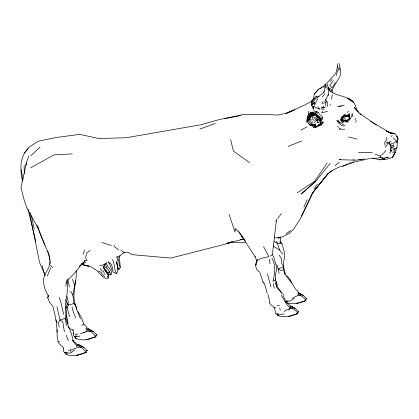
<?xml version="1.0" encoding="UTF-8"?>
<svg xmlns="http://www.w3.org/2000/svg" width="419" height="419" viewBox="0 0 419 419"><rect width="100%" height="100%" fill="white"/><g stroke="black" fill="none" stroke-linecap="round" stroke-linejoin="round"><path stroke-width="0.63" d="M313.653 109.778L313.161 108.526L313.166 106.745M24.134 165.4L24.318 173.581M50.044 264.075L50.076 261.519M347.89 119.551L346.791 120.384L344.282 120.604L342.988 121.201L340.176 119.41L342.574 118.535L343.276 117.446L343.135 116.163L343.894 114.963L345.497 114.46M322.918 121.295L323.159 122.442L318.906 124.448L317.487 125.999L316.167 126.763L315.533 125.972L314.433 126.638L313.223 125.103L312.443 125.653L311.265 125.679L310.547 125.202L308.787 120.389L308.918 114.565L309.636 113.287M57.141 332.801L56.382 322.148L54.92 314.831L52.935 306.389L49.589 302.303L47.803 297.946L48.457 295.044M337.525 64.243L337.033 69.795M307.52 119.185L307.562 117.975L307.939 117.886M30.178 212.868L30.084 215.209L39.601 262.676L45.116 275.032M290.493 281.259L284.7 274.136L283.506 269.637L283.516 261.833L284.69 257.203L284.459 252.568L281.982 243.654L280.353 241.559L280.012 242.261L281.982 243.654L277.504 243.245L274.115 241.48M337.368 67.868L337.473 66.129M338.358 68.166L338.238 69.963L336.64 73.383L336.227 75.556M65.903 285.905L66.228 281.285L67.878 278.735M270.323 256.103L272.402 254.59L276.488 219.614L275.896 221.326M314.187 102.252L313.972 104.085L314.538 105.195M66.569 325.636C64.317 318.676 67.234 311.359 65.511 304.157C66.563 296.893 68.177 289.718 67.045 282.301M63.473 347.922L63.279 349.519L63.788 351.766L65.39 352.882M280.012 242.261L280.678 237.395M25.988 165.589L26.339 163.049L28.932 155.784M81.124 264.096L91.085 266.861L96.784 270.47L102.713 276.655L105.572 278.363L108.301 278.043L108.683 275.351L104.064 269.276L103.53 267.013L105.337 263.74L102.226 265.19L99.539 265.787M319.252 113.203L316.612 111.281L315.313 112.35L316.403 112.8L316.612 111.281L313.684 111.025M86.911 350.598L87.252 350.792L83.999 347.524L78.5 344.381L78.437 344.79L83.91 347.382M88.163 329.093L88.226 328.679L93.725 331.827L96.978 335.09L96.637 334.901M298.092 292.923L298.15 292.509L303.649 295.657L306.907 298.92L306.567 298.731M75.708 280.269L72.822 295.039L73.98 303.513L75.797 305.451L76.871 309.934L80.417 318.754M351.525 117.247L352.154 113.423L353.028 116.765M298.501 311.746L298.841 311.94L295.584 308.672L290.084 305.53M389.476 153.454L392.09 150.327L390.77 150.96L391.414 147.294L389.157 142.151L386.894 142.533L387.261 145.005L385.244 147.326M342.684 117.907L342.574 118.535L341.998 116.671L349.352 114.371L349.195 113.193M314.156 103.09L313.972 104.085L314.339 102.273M83.407 332.665L86.33 331.46L86.66 329.748L91.174 331.691L95.972 336.583L89.53 338.903L83.255 340.024L76.211 338.809L74.792 337.243L74.666 336.452L75.441 336.242M312.145 104.137L311.794 105.949L312.192 104.022M312.967 99.921L314.549 93.798L318.587 89.247L321.195 88.063L321.954 86.969L325.422 86.948M328.171 95.705L328.706 93.023L328.805 89.189L328.412 87.262M331.502 99.099L332.403 94.647M119.902 255.616L119.42 257.915L120.3 267.238L119.054 269.386L117.341 268.658M320.231 122.887L320.236 120.798L319.147 119.782L317.083 119.478L317.356 116.749M26.339 163.049L21.018 187.565L24.276 200.492L26.957 208.091L38.464 228.659M56.874 331.948L57.387 329.596M398.05 138.94L396.693 136.337L398.05 138.94L397.018 142.837L397.118 141.978L397.207 146.64C395.714 150.264 394.871 154.051 392.472 157.334C387.151 159.492 380.745 160.744 375.199 158.691M317.293 98.077L313.983 98.303L314.313 101.047L311.904 100.79L311.301 103.509L311.982 104.556L312.574 103.655L311.904 100.79L316.445 96.024M306.415 122.406L309.002 111.077M308.656 114.858L308.326 115.45L308.892 115.592L310.673 114.476L310.898 112.444L312.495 112.135L313.37 112.695L312.888 113.758C309.411 115.057 315.119 112.077 315.795 114.078L314.915 115.162L314.318 113.298L312.836 112.664L312.495 112.135L311.333 112.229M79.977 335.886L78.892 336.457L74.488 336.347L73.754 335.687L73.241 333.44L73.503 332.487M47.803 297.946L48.216 295.625M396.212 148.625L396.369 148.064M257.256 259.057L256.308 265.107L255.344 264.719L257.062 260.534M323.866 92.353L325.16 87.571L325.238 84.03M336.012 72.466L336.892 69.622M315.313 104.179L316.078 101.754L317.581 99.162M73.241 333.44L73.587 332.419M275.969 307.944L274.466 307.729L271.213 305.063L270.056 303.833L269.496 302.23M309.756 118.593L310.029 119.714L308.787 120.389L308.049 120.332L308.646 119.017L309.756 118.593L310.133 117.996L309.782 116.891L308.169 117.173L308.311 118.32M83.072 254.317L84.596 250.101M66.831 283.286L68.098 279.84L76.3 271.224L81.045 264.918L83.156 262.975L79.51 266.379L84.559 261.566L84.13 260.325L86.974 260.791L85.67 257.832L86.476 253.081L90.221 250.358M391.571 136.798L392.194 135.101M312.15 104.792L312.574 103.655M355.013 119.949L355.621 118.341M315.868 127.093L315.491 127.659L313.045 124.333M87.293 350.541L85.989 351.452M97.019 334.844L95.715 335.75M298.883 311.689L297.579 312.595M306.949 298.674L305.64 299.58M321.975 104.048L322.96 101.576M319.163 121.075L320.236 120.798L320.98 119.63L319.88 118.189L318.335 117.582L318.911 116.236L321.111 118.823L322.363 117.613L322.054 116.22L319.367 114.576M103.53 267.013L104.703 264.101M324.159 91.274L323.714 92.358L316.816 98.077M47.305 275.964L50.631 267.935M328.412 94.102L324.924 101.44M339.301 77.384L340.432 74.708L340.731 69.936L340.427 67.878M313.999 112.894L314.166 112.507M331.806 91.043L333.047 88.116L338.997 77.95M69.585 316.67L67.208 307.598L68.218 305.231L68.098 300.884L67.024 296.484M314.407 113.292L314.449 114.314L313.349 114.68L315.795 114.078L314.852 113.978L316.816 114.801L318.335 117.582L318.911 116.236M341.867 119.546L341.81 118.331M303.885 207.143L307.075 199.753M386.894 142.533L390.052 144.319L394.227 142.8L396.563 141.329L397.751 139.527M310.322 117.697L310.385 115.723L311.034 114.392L313.37 112.695L312.836 112.664L312.888 113.758L314.449 114.314M284.522 311.888L285.156 310.489L289.613 308.813L290.194 308.002M308.049 120.332L308.646 119.017L310.029 119.714M314.915 115.162L316.067 115.178L316.413 116.152L317.146 116.681L317.843 115.492L318.759 116.529L317.963 116.822L317.843 115.492M301.502 216.094L312.605 192.86L328.077 173.513L332.272 170.564L338.4 167.286L342.852 166.165L353.814 162.153L369.338 158.607M322.447 111.313L321.645 112.962L327.553 111.26M279.457 237.154L278.719 238.668L278.226 237.531M335.514 72.948L334.629 74.744L326.574 83.198M348.189 116.236L348.891 116.838L349.572 120.29L348.357 119.336L350.373 118.876L349.394 117.734L349.111 116.419L349.566 115.497L349.352 114.371L349.268 115.854L348.613 116.833L347.403 116.063L343.119 117.21M349.556 117.409L348.671 119.635L347.88 120.185M315.696 127.444L318.932 125.93L320.996 124.228L321.436 125.024L320.441 125.239L320.996 124.228M66.443 316.465L65.626 307.242L67.37 304.079L67.187 302.942M392.472 157.334L395.321 152.181L393.184 156.041M298.438 294.698L298.878 293.918L298.197 291.697C292.897 287.465 291.629 280.122 286.648 275.566M313.239 116.063L312.417 117.498L312.862 119.583L314.36 120.52M306.944 119.048L307.562 117.975M317.146 116.681L317.335 116.356M315.093 113.926L315.502 113.512L315.889 113.696M312.307 122.317L312.799 121.484M355.459 122.18L356.386 120.625M335.341 82.512L331.932 88.095L329.716 85.382L333.43 80.642M317.759 113.989L317.974 113.643L316.701 112.528L316.612 111.281M113.004 270.281L111.952 265.85L111.077 264.153L108.181 261.833L109.479 263.488L111.931 270.098L113.554 272.418L116.44 273.418L117.671 271.412L117.859 269.066L116.681 262.357L117.372 259.775L116.854 256.47L117.43 257.135L117.954 256.826M311.238 103.022L311.83 102.068M288.707 310.217L289.613 308.813L288.916 306.598L286.957 304.807L281.243 295.049M310.762 121.557L311.029 121.149L310.699 119.766L311.296 119.441M104.326 268.998L106.672 270.491L107.201 272.701L108.112 274.256L109.699 271.847L106.745 267.945L105.337 263.252M315.407 123.621L314.779 124.584L315.889 124.956L315.381 125.291L316.664 126.418M341.998 116.671L341.076 118.048L342.213 117.854M321.436 125.024L323.159 122.442M341.946 121.248L342.129 122.489L342.988 121.201L341.946 121.248L340.458 120.483M108.112 274.256L110.831 274.916L111.831 273.418C111.506 269.302 107.133 267.076 106.337 263.184M385.763 150.29L384.066 152.825L380.174 156.177L375.157 154.129M310.191 125.155L309.196 124.495L309.4 124.192M327.087 163.033L314.737 181.218L297.26 192.792M314.067 122.547L315.737 121.541M317.44 126.575L318.555 124.977L318.765 125.868M339.359 129.717L340.464 128.141L339.222 128.408M314.004 188.906L317.408 184.13M308.127 121.814L307.907 122.118L307.499 121.285L307.672 121.578M323.175 87.032L325.343 84.119M314.842 126.397L313.532 127.559C312.935 127.334 311.296 123.086 312.637 124.982M277.608 218.603L281.395 213.57M328.077 173.513L313.056 192.316L300.554 218.514L293.667 229.12L288.911 233.598L282.537 236.824L275.686 237.95L274.435 237.709M312.605 192.86L327.606 174.115L332.272 170.564M24.695 153.029L28.267 148.614M330.24 163.274L315.832 181.155L301.151 194.034L315.428 181.605M322.174 97.072L324.997 93.657M314.549 93.798L318.587 89.247M347.508 112.444L348.598 111.224M330.093 81.511L332.073 79.495M376.382 158.146L382.971 157.455M320.98 119.63L319.817 119.672L320.236 120.798L321.415 119.651M30.76 155.868L40.093 147.011M316.403 112.8L316.701 112.528M320.718 117.99L321.095 117.655M335.032 165.678L339.186 162.195M321.954 86.969L319.875 88.697L320.933 88.419M242.192 236.169L241.234 236.965L242.255 236.41M292.509 298.511L293.908 297.359L297.411 295.767M89.425 338.688L95.831 336.771M66.485 354.505L64.935 352.154L65.065 352.939L66.485 354.505C72.827 356.595 79.62 355.26 85.518 352.573L86.105 352.468M286.14 302.638C292.478 304.728 299.276 303.393 305.168 300.701L305.755 300.601M276.65 314.088L278.075 315.654C284.417 317.743 291.21 316.408 297.102 313.716L297.689 313.616M117.765 257.554L124.543 252.039L123.511 252.259L120.876 249.939M392.519 152.809L394.74 151.008L393.572 149.405L395.028 149.012L396.479 147.828M344.544 121.861L346.843 121.421L348.346 120.635M320.367 124.595L319.451 125.302L320.268 123.856L320.682 124.81M81.443 347.393L76.598 347.162L76.928 345.45L81.443 347.393L86.246 352.285L79.699 354.39M297.71 294.065C299.145 294.3 308.74 300.177 304.76 301.041M289.649 307.08C291.079 307.316 300.674 313.197 296.694 314.056M310.128 115.744L312.286 114.528L313.349 114.68M286.036 233.875L290.414 230.623M81.815 325.458L83.826 324.013L81.527 317.937L77.981 311.547M294.316 298.297L289.739 301.224L286.853 300.921L285.617 301.711L286.172 302.005M95.155 336.745L95.972 336.583M85.424 352.447L86.246 352.285M305.896 300.413L305.661 300.79L299.349 302.518M297.013 313.595L297.83 313.428M323.615 106.735L322.237 107.589L321.137 106.924M310.186 115.78L312.129 114.628L311.657 114.057M272.402 254.59L273.675 256.789L276.283 265.683L276.514 270.318L275.33 274.979L275.445 279.887L272.942 281.369C274.922 273.612 276.084 265.526 271.947 258.156M74.964 349.907L73.042 351.043L71.434 352.657L69.177 353.133L64.495 352.473M309.274 113.921L310.568 113.156M82.119 263.582L83.156 262.975M311.018 117.634L310.908 116.65L310.584 116.87L314.166 115.314L314.711 115.445M30.666 167.825L53.978 154.889L72.309 153.867M312.155 100.948L304.906 104.975L286.004 113.418L293.059 110.569M76.447 347.922L70.596 350.08L68.292 350.211M300.863 130.126L307.153 126.721M310.547 125.202L312.066 124.406L313.223 125.103M87.011 339.249L86.445 339.542L89.53 338.903M77.285 354.951L76.719 355.239L79.804 354.605M296.935 303.078L296.374 303.372L299.454 302.733M288.874 316.099L288.309 316.387L291.394 315.753M316.067 115.178L316.816 114.801L316.413 116.152L317.581 115.77L316.371 114.712M342.852 166.165L347.55 163.944M283.506 269.637L281.154 270.622L278.195 268.898L276.844 264.818M294.761 109.862L286.46 113.193L277.42 115.12L265.395 114.277L243.282 114.523L218.99 119.651L200.622 124.836L126.255 137.731L98.685 138.548L79.804 134.358L56.329 137.479L39.391 140.978L36.778 142.12L28.942 147.315L24.821 152.291L22.322 157.581L20.95 164.845L21.112 174.168L22.401 181.092M321.724 121.583L320.425 122.102L322.043 122.997M317.083 119.478L316.298 119.787L316.926 120.908L318.257 122.322L319.241 122.4M288.141 146.378L301.738 140.988M279.243 255.218L281.631 259.052L281.568 263.247L283.632 266.767L278.195 268.898L279.07 273.492M338.018 63.389L338.327 63.274M316.911 122.814L318.257 122.322M84.937 332.319L80.348 333.65M199.91 129.031L215.24 123.521M324.374 102.011L325.306 102.624L326.223 102.294M345.067 125.574L343.643 126.072L341.082 125.522M389.157 142.151L391.189 141.454M107.201 272.701L109.699 271.847L110.831 274.916M87.037 329.077L88.226 328.679M78.5 344.381L76.719 344.973L78.599 345.026L81.846 346.319M76.588 345.35L73.089 341.291C72.325 333.084 67.501 326.129 65.767 318.141L60.032 320.032L58.299 322.625L59.226 327.26M318.335 117.582L319.713 117.137M311.589 115.644L313.03 115.188L313.386 115.759M311.422 115.639L312.763 115.209L312.286 114.528M283.893 313.899L277.572 315.13L278.038 315.151M342.129 122.489L343.376 122.112L344.282 120.604L342.454 119.666L341.647 118.703M81.605 264.043L83.7 263.431L82.569 263.514M394.41 146.435L391.414 147.294L395.028 149.012M385.836 157.848L388.539 157.088L381.306 158.749L384.799 159.283L384.129 158.157M94.83 337.211L95.689 336.756M85.104 352.908L85.963 352.458M291.284 315.533L297.553 313.601M232.477 241.58L226.543 243.387L243.931 239.04M320.236 120.798L321.462 120.478L322.489 118.954L322.363 117.613M321.572 108.243L325.034 107.557M340.411 159.419L339.133 159.697L356.087 160.173L364.242 159.005M393.022 145.21L393.839 145.011L390.718 145.754M310.673 114.476L311.034 114.392M283.035 294.704L284.066 294.473M344.114 105.148L337.594 106.536L341.302 106.531M240.417 239.658L243.418 239.04M321.797 109.411L324.117 108.94M224.631 118.682L240.506 115.607M245.518 242.072L241.276 242.847L232.22 242.371L170.805 258.067L132.524 254.7L128.156 252.542L123.511 252.259M353.008 160.032L354.28 159.812M82.7 263.169L85.586 262.744L84.559 261.566M85.445 328.884L86.922 328.674M343.496 120.546L344.685 120.415M312.443 125.653L311.176 125.731L312.066 124.406L311.705 124.736L311.024 123.951L310.872 122.809M277.247 305.697L279.51 305.571M78.081 334.037L75.619 334.168L76.358 336.588M71.015 329.669L72.021 329.617L73.461 330.245L72.623 330.036L73.262 331.361M340.657 129.351L344.764 129.152M58.55 341.585L59.718 341.527M349.001 163.028L351.499 162.933M285.617 301.711L287.963 301.622L286.853 300.921M358.397 152.726L372.355 152.307M370.354 158.623L375.068 158.523M318.555 118.912L319.063 118.923M87.073 329.292L88.325 329.324L91.572 330.617M390.005 132.985L391.88 133.048L394.457 133.797L391.383 133.074L386.302 131.053M347.838 115.937L346.45 115.885L345.261 116.712L344.722 118.095L345.041 119.504L346.094 120.41L347.482 120.457M278.839 313.936L275.765 313.611L274.22 307.069M297.464 295.348L301.099 295.521M289.398 308.363L293.033 308.536M86.33 331.46L91.174 331.691M391.383 133.074L393.781 133.211L395.41 134.2L396.945 136.044L397.678 138.673M352.74 162.08L353.814 162.153M316.062 96.553L319.22 96.773M349.111 116.419L348.613 116.833L348.142 114.942L347.403 116.063L348.289 116.22L349.566 115.497L350.373 118.876M359.198 159.409L361.765 159.613M372.632 158.152L375.052 158.44M308.646 119.017L307.892 118.923L308.148 120.049M88.603 266.049L84.889 265.52L81.37 264.127M88.76 266.028L85.23 265.478L81.825 264.211M313.491 125.176L314.742 125.449M313.92 127.041L315.135 127.318M65.626 307.242L67.208 307.598M319.629 109.186L316.083 107.751M348.571 136.929L357.098 139.113M307.981 119.017L308.342 119.127M102.016 242.533L111.438 245.482M314.308 124.312L314.884 124.501M106.442 262.802L106.986 262.991M66.281 352.829L67.328 353.201M347.372 98.051C353.039 99.334 355.909 104.829 356.642 110.166M328.218 87.629L330.952 89.2L332.838 92.316M343.664 124.694L341.323 123.767L337.808 120.311L337.929 121.51L339.647 122.437M298.255 293.153L301.497 294.447M290.189 306.169L293.431 307.462M103.875 266.762L106.745 267.945M310.898 112.444L312.48 113.114L311.123 112.412M345.685 121.646L347.257 122.327L346.843 121.421M108.683 275.351L108.102 275.079L107.259 272.973L104.132 268.584L103.703 266.301M299.732 293.698L303.566 295.51M291.666 306.718L295.5 308.531M88.713 329.35L93.641 331.68M386.245 131.042L390.88 133.252L370.684 121.384M343.894 114.963L345.586 115.78M320.2 109.071L318.508 108.196L317.785 106.84M281.683 293.363L282.542 293.813M98.491 270.962L101.566 272.607L102.079 274.628L104.823 276.54M337.447 126.543L338.929 127.345M308.892 115.592L310.144 116.293L310.013 115.152M379.473 159.581L380.227 160.006M308.745 117.163L310.133 117.996M273.026 246.073L279.641 250.054L282.731 253.935M336.541 120.656L337.929 121.51M347.529 98.444L353.332 102.257C346.576 94.814 335.08 96.815 328.496 89.367M310.683 112.685L311.877 113.491M359.858 113.601L376.351 125.019M249.446 162.64L233.388 151.029L230.639 139.616M338.06 122.589L340.673 124.495M341.438 118.907L343.957 120.834M289.78 305.383L285.454 301.429M118.645 249.96L114.555 246.739L113.999 245.251M311.904 100.79L314.397 102.781M313.983 98.303L315.334 99.397M396.563 141.329L393.174 137.783M328.475 89.394L330.837 91.51M259.764 272.36L263.038 282.066L264.347 283.239M76.928 344.229L72.676 340.265L73.089 341.291M323.531 103.472L323.966 103.886M259.309 271.905L256.554 269.181L255.344 264.719M328.318 88.378L329.496 89.556M361.026 114.748L354.17 107.295L358.219 112.292M318.398 117.713L319.582 119.054M50.537 265.368L52.605 267.778M83.826 324.013L87.314 328.072M281.123 292.52L276.629 287.261L275.487 282.663M282.06 292.986L277.048 286.549L275.445 279.887M67.993 326.715L69.533 328.548M255.318 256.957L239.013 232.131M277.022 314.36L278.075 315.654M76.211 338.809L74.666 336.452M119.054 269.386L118.189 268.296L116.644 262.425M314.145 106.033L315.685 108.034M237.741 231.241L235.378 228.491L235.028 231.917L228.999 214.266M238.107 230.612L245.314 240.695M315.261 125.48L316.167 126.763M263.038 282.066L264.787 284.621L267.243 293.541M325.715 99.785L326.857 101.964M347.807 121.054L348.446 122.002M309.196 124.495L308.101 123.144L307.326 118.341M313.501 125.176L314.433 126.638M100.267 268.359L101.419 270.25L103.87 271.947L104.305 274.314M120.3 267.238L119.326 265.599L118.493 258.643M48.332 296.039L45.147 289.592L43.545 282.856L43.414 280.012L44.472 275.147L48.929 267.238L50.107 261.922L49.06 255.108L36.767 225.275L38.302 228.098M312.757 124.846L311.286 122.207M70.586 291.142L72.822 295.039M356.831 109.846L357.91 111.8M313.967 117.006L315.669 120.08L316.926 120.908L318.037 119.871L318.11 120.986M263.556 246.597L268.862 256.643L261.76 258.293L259.649 259.057L256.737 260.854L254.893 256.198M107.217 275.948L108.301 278.043M330.015 104.268L330.56 105.342M312.825 107.007L313.794 108.914L312.909 106.463L313.161 108.526M55.806 319.912L57.131 322.546M116.44 273.418C113.963 269.077 114.885 263.834 112.486 259.55M289.712 279.169L291.556 283.061M276.54 241.182L279.641 250.054M284.779 273.083L285.297 274.199M70.073 327.983L70.471 328.836M283.097 295.489L285.968 301.916M44.938 245.314L41.334 236.704L38.192 227.8M66.092 335.085L68.402 340.663M75.766 317.869L73.105 311.406L72.073 306.933M63.468 348.582L62.541 346.314L61.054 345.57L58.241 342.491L57.141 335.671L57.089 333.079M59.084 297.438C61.577 302.79 61.965 308.756 63.808 314.344M74.624 285.25L72.461 279.316M315.586 117.336L315.989 118.467M338.112 120.939L338.484 121.976M327.538 87.807L328.208 89.745M380.174 156.177L380.73 157.801M65.563 299.611L67.37 304.079L68.218 305.231L73.98 303.513L75.43 304.953C71.392 293.468 77.185 282.155 76.164 270.606M339.306 63.85L339.945 65.872M45.022 275.241L43.597 271.371L42.13 265.426M75.614 305.577L76.719 309.322M285.245 273.398L283.632 266.767M267.469 273.822L270.894 286.685M327.307 83.742L327.998 86.916M275.309 278.672L275.634 279.861M268.045 294.567L269.181 299.046L269.401 302.513M273.24 283.736L274.345 288.23M47.797 250.902L50.091 260.241M307.556 116.335L307.813 117.367M35.751 241.475L28.047 209.102M313.03 105.981L313.292 107.091M276.331 281.437L277.394 285.926M67.941 280.484L69.439 286.858M279.766 308.044L280.285 310.269M56.968 306.577L60.032 320.032L62.792 321.912L64.4 331.858M342.632 117.77L343.145 120.059L342.271 119.724L342.014 118.577M70.596 350.08L70.984 351.834M34.232 228.774L31.394 215.722M325.306 102.624L325.809 106.107M21.091 169.753L23.05 179.353M316.738 116.969L317.01 118.352M269.176 259.204L270.098 263.844M308.164 119.855L307.892 117.624M66.747 317.314L67.784 323.243M327.778 106.562L327.056 101.44M323.636 106.646L323.84 107.851M385.056 145.293L384.637 142.727L386.779 139.647L386.611 137.49M67.496 319.639L67.674 320.907M67.852 322.174L68.119 324.076M65.767 318.141L65.914 319.341M390.77 150.96L390.052 144.319M343.135 116.163L343.276 117.446M325.919 83.941L326.281 87.932M66.783 315.874L66.92 317.487M116.828 261.88L116.985 264.106M339.594 66.134L339.741 70.02M290.467 307.069L290.482 307.598"/></g></svg>
